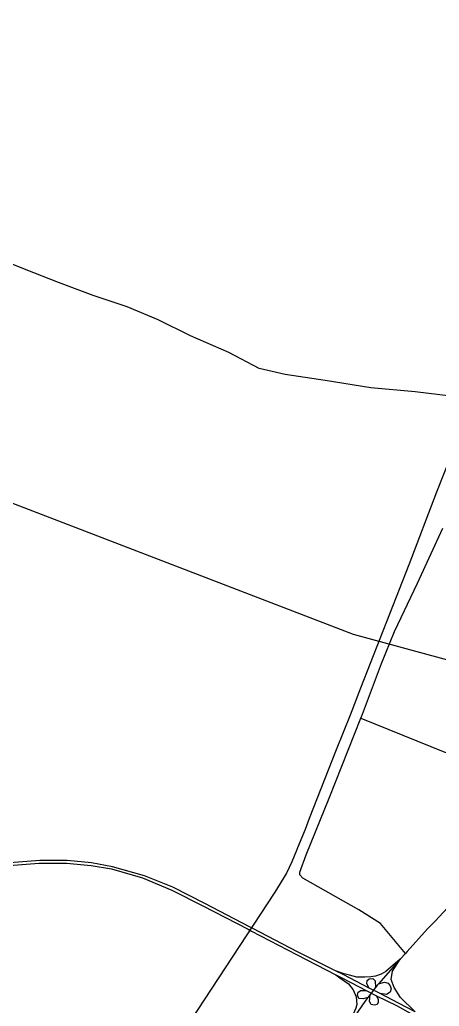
# Model space of a CAD drawing. Header units: millimetres. Extents: x 170 to 95391, y -643 to 69125.
# Drawn here: x 51544 to 55021, y 45390 to 53566 of the extents above; entities that cross this region are included whole.
import ezdxf

# ---------------------------------------------------------------- set-up
doc = ezdxf.new("R2010")
doc.units = ezdxf.units.MM
for name, color, linetype in [('railways', 4, 'Continuous'), ('roads_1', 1, 'Continuous'), ('roads_2', 2, 'Continuous'), ('roads_3', 3, 'Continuous')]:
    doc.layers.add(name, color=color, linetype=linetype)

msp = doc.modelspace()

# ---------------------------------------------------------------- linework, layer by layer
at = {"layer": 'railways'}
for points in [[(56759.9, 53817.33), (56656.23, 53500.98), (56548.11, 53185.9), (56408.06, 52782.53), (56343.69, 52582.2), (56162.37, 52225.22), (55943.68, 51760.4), (55690.8, 51240.63), (55523.34, 50902.05), (55352.74, 50531.87), (55160.68, 50061.26), (54998.27, 49650.92), (54767.95, 49049.34), (54366.49, 48027.21), (54280.99, 47803.99), (54166.21, 47514.8), (53942.49, 46945.35)], [(53942.49, 46945.35), (53908.92, 46855.71)], [(53908.92, 46855.71), (53846.96, 46704.2)], [(53837.74, 46680.58), (53797.58, 46586.9), (53753.31, 46492.46), (53657.64, 46337.12), (52841.19, 45089.02), (52555.96, 44652.37)], [(53846.96, 46704.2), (53837.74, 46680.58)]]:
    msp.add_lwpolyline(points, dxfattribs=at)
at = {"layer": 'roads_1'}
for points in [[(53447.67, 46049.69), (53076.75, 46242.47), (52812.05, 46376.88), (52577.95, 46472.57), (52312.79, 46547), (52139.49, 46579.23), (51936.76, 46597.94), (51710.47, 46598.21), (51388.79, 46574.39), (50639.08, 46501.24), (49917.64, 46451.21), (49602.29, 46441.91), (49121.48, 46459.7), (48613.93, 46487.87), (48102.68, 46514.24), (47853.88, 46514.49), (47679.98, 46513.19), (47582.83, 46509.4), (47423.78, 46497.15), (47378.29, 46493.64), (47065.38, 46459.47), (46944.94, 46435.64)], [(46946.18, 46416.76), (47069.08, 46438.92), (47327.01, 46467.26), (47424.11, 46474.49), (47577.48, 46485.91), (47678.12, 46488.71), (48074.5, 46492.72), (48397.06, 46472.91), (48980.92, 46446.05), (49317.01, 46431.06), (49605.29, 46421.35), (49917.03, 46428.55), (50534.56, 46467.45), (50775.27, 46493.59), (51385.59, 46551.52), (51706.06, 46577.33), (51932.43, 46576.43), (52136.6, 46558.3), (52303.87, 46530.39), (52560.83, 46455.8), (52804.14, 46353.86), (53061.14, 46222.6), (53436.2, 46028.08)], [(53436.2, 46028.08), (53465.51, 46012.88)], [(53476.34, 46034.79), (53447.67, 46049.69)], [(54225.22, 45652.5), (54160.92, 45684.7), (53846.17, 45842.58), (53476.34, 46034.79)], [(53465.51, 46012.88), (53838.27, 45819.57), (54164.26, 45650.21), (54202.52, 45632.91)], [(54697.02, 45779.77), (54576.74, 45679.3), (54537.79, 45656.5), (54492.58, 45640.53), (54454.21, 45634.58)], [(54819.85, 45344.67), (54699.52, 45463.63), (54645.55, 45545.01), (54621.68, 45613.44), (54633.81, 45680.42), (54697.02, 45779.77)], [(54232.72, 45659.61), (54160.92, 45684.7)], [(54164.26, 45650.21), (54196.61, 45626.41)], [(54196.61, 45626.41), (54269.61, 45575.02), (54306.5, 45526.02), (54331.67, 45469.01)], [(54202.52, 45632.91), (54292.26, 45583.72), (54414.69, 45520.31), (54499.27, 45476.5), (54665.39, 45395.96)], [(54682.95, 45416.32), (54530.24, 45495.07), (54439.88, 45541.73), (54225.22, 45652.5)], [(54454.21, 45634.58), (54404.84, 45630.31), (54336.45, 45632.48), (54277.15, 45646.85), (54232.72, 45659.61)], [(54439.88, 45541.73), (54419.86, 45575), (54422.4, 45602.81), (54440, 45618.91)], [(54440, 45618.91), (54469.13, 45619.84), (54488.78, 45601.13), (54492.28, 45546.17)], [(54516.54, 45576.77), (54565.57, 45590.1), (54595.79, 45582.91), (54614.26, 45560.73)], [(54614.26, 45560.73), (54622.21, 45535.16), (54613.84, 45506.23), (54584.58, 45489.07), (54530.24, 45495.07)], [(54331.67, 45469.01), (54336.99, 45404.04), (54329.13, 45375.13), (54262.58, 45224.83)], [(54354.85, 45454.92), (54343.42, 45482.83), (54347.13, 45508.31), (54369.36, 45522.06), (54414.69, 45520.31)], [(54428.92, 45462.98), (54389.78, 45452.33), (54354.85, 45454.92)], [(54482.56, 45400.58), (54456.98, 45405.41), (54442.02, 45429.88), (54447.52, 45487.41)], [(54499.27, 45476.5), (54515.53, 45446.71), (54514.19, 45424.68), (54504.73, 45406.2), (54482.56, 45400.58)], [(54665.39, 45395.96), (54809.55, 45316.08)], [(54819.85, 45344.67), (54682.95, 45416.32)]]:
    msp.add_lwpolyline(points, dxfattribs=at)
at = {"layer": 'roads_2'}
for points in [[(55206.32, 50433.94), (54820.11, 50481.19), (54452.45, 50516.66), (54075.65, 50575.5), (53743.03, 50624.69), (53529.18, 50675.27), (53276.39, 50807.68), (52958.46, 50945.28), (52691.72, 51077.8), (52434.11, 51186.99), (52153.1, 51280.06), (51865.24, 51389.48), (51595.96, 51494.11), (51312.78, 51605.85)], [(57710.67, 47399.39), (57588.22, 47475.62), (57358.83, 47563.22), (57123.37, 47657.01), (56927.78, 47750.51), (56742.47, 47837.5), (56145.23, 47972.48), (55619.59, 48115.21), (54310.49, 48470.81), (49817.01, 50198.14), (49275.64, 50259.81), (48407.53, 50338.59)], [(55325.59, 46462.77), (54987.07, 46095.94)], [(54923, 46032.83), (54754.76, 45844.71)], [(54987.07, 46095.94), (54923, 46032.83)], [(54754.76, 45844.71), (54740.7, 45828.91), (54697.02, 45779.77), (54516.54, 45576.77), (54509.81, 45569.2), (54492.28, 45546.17), (54447.52, 45487.41), (54428.92, 45462.98), (54402.98, 45428.92), (54262.58, 45224.83), (54209.08, 45147.05)]]:
    msp.add_lwpolyline(points, dxfattribs=at)
at = {"layer": 'roads_3'}
for points in [[(54740.7, 45828.91), (54534.12, 46077.13), (54354.31, 46190.81), (53890.26, 46451.88), (53865.86, 46480.67), (53866.02, 46501.1), (53918.48, 46645.74), (54106.94, 47114.16), (54370.69, 47778.65), (54383.39, 47810.67), (54542.69, 48230.25), (54649.45, 48494.96), (54839.18, 48897.22), (55050.03, 49351.08)], [(54370.69, 47778.65), (55067.58, 47496.24), (55738.04, 47380.75), (56118.42, 47185.8)]]:
    msp.add_lwpolyline(points, dxfattribs=at)

doc.saveas('drawing.dxf')
